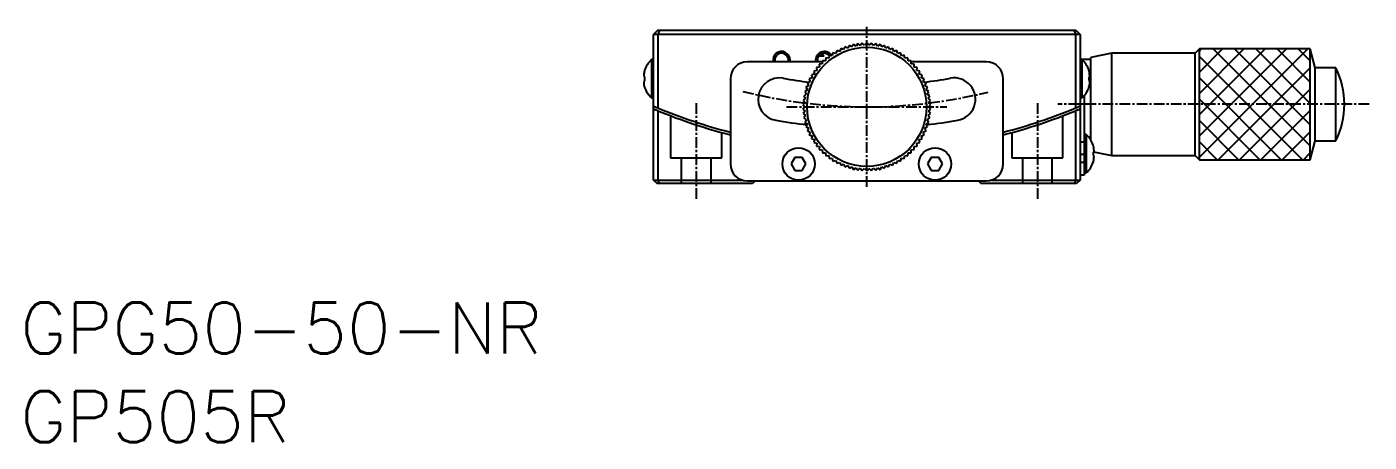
# Model space of a CAD drawing. Extents: x 67 to 419, y 49 to 289.
# Drawn here: x 66.8 to 224.2, y 48.6 to 97.4 of the extents above; entities that cross this region are included whole.
import ezdxf

# ---------------------------------------------------------------- set-up
doc = ezdxf.new("R2010")
doc.units = 0
doc.linetypes.add('CENTER', pattern=[2, 1.25, -0.25, 0.25, -0.25])
doc.layers.get('0').update_dxf_attribs({"linetype": 'CONTINUOUS'})
doc.layers.add('CENTER', color=1, linetype='CENTER')
doc.styles.add('ｽﾀｲﾙ1', font='txt.shx', dxfattribs={"bigfont": 'bigfont.shx'})

msp = doc.modelspace()

# ---------------------------------------------------------------- linework, layer by layer
at = {"color": 7, "linetype": 'CONTINUOUS'}
for p, q in [((140.77, 97), (140.27, 96.5)), ((140.27, 88.08), (140.27, 96.5)), ((140.77, 96.5), (140.27, 96.5)), ((140.77, 97), (140.97, 97)), ((140.97, 97), (140.77, 96.5)), ((189.77, 96.5), (140.77, 96.5)), ((140.77, 96.5), (140.77, 87.87)), ((140.97, 97), (189.56, 97)), ((189.56, 97), (189.77, 97)), ((189.56, 97), (189.77, 96.5)), ((189.77, 97), (190.27, 96.5)), ((189.77, 87.87), (189.77, 96.5)), ((190.27, 96.5), (189.77, 96.5)), ((190.27, 96.5), (190.27, 88.08)), ((161.75, 94.62), (161.64, 94.28)), ((162.09, 94.52), (161.75, 94.62)), ((162.22, 94.85), (162.09, 94.52)), ((162.55, 94.72), (162.22, 94.85)), ((162.7, 95.05), (162.55, 94.72)), ((163.03, 94.9), (162.7, 95.05)), ((163.2, 95.21), (163.03, 94.9)), ((163.51, 95.03), (163.2, 95.21)), ((163.71, 95.33), (163.51, 95.03)), ((164.01, 95.14), (163.71, 95.33)), ((164.22, 95.43), (164.01, 95.14)), ((164.51, 95.21), (164.22, 95.43)), ((164.74, 95.48), (164.51, 95.21)), ((165.01, 95.25), (164.74, 95.48)), ((165.27, 95.5), (165.01, 95.25)), ((165.52, 95.25), (165.27, 95.5)), ((165.79, 95.48), (165.52, 95.25)), ((166.02, 95.21), (165.79, 95.48)), ((166.31, 95.43), (166.02, 95.21)), ((166.53, 95.14), (166.31, 95.43)), ((166.83, 95.33), (166.53, 95.14)), ((167.02, 95.03), (166.83, 95.33)), ((167.33, 95.21), (167.02, 95.03)), ((167.51, 94.9), (167.33, 95.21)), ((167.83, 95.05), (167.51, 94.9)), ((167.98, 94.72), (167.83, 95.05)), ((168.32, 94.85), (167.98, 94.72)), ((168.45, 94.52), (168.32, 94.85)), ((168.79, 94.62), (168.45, 94.52)), ((168.89, 94.28), (168.79, 94.62)), ((204.27, 94.8), (203.77, 94.3)), ((217.86, 92.6), (217.27, 94.8)), ((140.04, 93.55), (140.04, 91.3)), ((140.27, 93.55), (140.04, 93.55)), ((160.05, 93.3), (151.27, 93.3)), ((159.64, 94), (160.26, 94)), ((160.05, 93.04), (159.69, 93.02)), ((159.69, 93.02), (159.71, 92.66)), ((160.06, 94.19), (159.98, 94.25)), ((160.06, 93.39), (160.05, 93.04)), ((160.17, 94.1), (160.06, 94.19)), ((160.41, 93.39), (160.06, 93.39)), ((160.26, 94), (160.17, 94.1)), ((160.45, 93.74), (160.41, 93.39)), ((160.8, 93.71), (160.45, 93.74)), ((160.86, 94.07), (160.8, 93.71)), ((161.21, 94.01), (160.86, 94.07)), ((161.29, 94.36), (161.21, 94.01)), ((161.64, 94.28), (161.29, 94.36)), ((169.24, 94.36), (168.89, 94.28)), ((169.32, 94.01), (169.24, 94.36)), ((169.67, 94.07), (169.32, 94.01)), ((169.73, 93.71), (169.67, 94.07)), ((170.09, 93.74), (169.73, 93.71)), ((170.12, 93.39), (170.09, 93.74)), ((170.48, 93.39), (170.12, 93.39)), ((170.48, 93.04), (170.48, 93.39)), ((179.27, 93.3), (170.48, 93.3)), ((170.84, 93.02), (170.48, 93.04)), ((170.82, 92.66), (170.84, 93.02)), ((191.52, 93.55), (190.27, 93.55)), ((190.5, 93.55), (190.27, 93.55)), ((190.5, 93.55), (190.5, 91.3)), ((194.02, 94.3), (191.52, 93.8)), ((191.52, 88.3), (191.52, 93.8)), ((194.02, 88.3), (194.02, 94.3)), ((203.77, 94.3), (194.02, 94.3)), ((203.77, 88.3), (203.77, 94.3)), ((139.13, 91.72), (139.14, 91.61)), ((139.14, 91.61), (139.19, 91.51)), ((139.19, 91.51), (139.22, 91.5)), ((139.22, 92.31), (139.22, 92.3)), ((139.22, 91.5), (139.22, 91.36)), ((139.22, 91.36), (139.22, 91.23)), ((140.04, 91.3), (140.04, 89.05)), ((149.27, 91.3), (149.27, 81.3)), ((158.86, 91.4), (158.53, 91.29)), ((159.12, 91.84), (158.77, 91.75)), ((158.77, 91.75), (158.86, 91.4)), ((159.4, 92.26), (159.05, 92.19)), ((159.05, 92.19), (159.12, 91.84)), ((159.71, 92.66), (159.36, 92.62)), ((159.36, 92.62), (159.4, 92.26)), ((171.18, 92.62), (170.82, 92.66)), ((171.13, 92.26), (171.18, 92.62)), ((171.48, 92.19), (171.13, 92.26)), ((171.42, 91.84), (171.48, 92.19)), ((171.76, 91.75), (171.42, 91.84)), ((171.67, 91.4), (171.76, 91.75)), ((172.01, 91.29), (171.67, 91.4)), ((181.27, 81.3), (181.27, 91.3)), ((190.5, 91.3), (190.5, 89.05)), ((191.32, 92.31), (191.31, 92.3)), ((191.34, 91.51), (191.31, 91.5)), ((191.31, 91.5), (191.32, 91.36)), ((191.32, 91.36), (191.32, 91.23)), ((191.39, 91.61), (191.34, 91.51)), ((191.41, 91.72), (191.39, 91.61)), ((217.86, 88.3), (217.86, 92.6)), ((220.27, 92.6), (217.86, 92.6)), ((220.27, 88.3), (220.27, 92.6)), ((139.15, 91.01), (139.13, 90.88)), ((139.22, 91.1), (139.15, 91.01)), ((139.22, 91.23), (139.22, 91.1)), ((139.22, 90.3), (139.22, 90.29)), ((158.3, 90), (157.99, 89.81)), ((157.99, 89.81), (158.17, 89.51)), ((158.45, 90.48), (158.13, 90.32)), ((158.13, 90.32), (158.3, 90)), ((158.64, 90.95), (158.31, 90.81)), ((158.31, 90.81), (158.45, 90.48)), ((158.53, 91.29), (158.64, 90.95)), ((171.89, 90.95), (172.01, 91.29)), ((172.22, 90.81), (171.89, 90.95)), ((172.08, 90.48), (172.22, 90.81)), ((172.4, 90.32), (172.08, 90.48)), ((172.24, 90), (172.4, 90.32)), ((172.54, 89.81), (172.24, 90)), ((172.36, 89.51), (172.54, 89.81)), ((191.32, 91.23), (191.31, 91.1)), ((191.31, 91.1), (191.38, 91.01)), ((191.31, 90.3), (191.32, 90.29)), ((191.38, 91.01), (191.41, 90.88)), ((140.04, 89.05), (140.27, 89.05)), ((158.03, 88.5), (157.77, 88.26)), ((157.77, 88.26), (158.02, 88)), ((158.09, 89.01), (157.81, 88.78)), ((157.81, 88.78), (158.03, 88.5)), ((158.17, 89.51), (157.88, 89.3)), ((157.88, 89.3), (158.09, 89.01)), ((172.65, 89.3), (172.36, 89.51)), ((172.45, 89.01), (172.65, 89.3)), ((172.73, 88.78), (172.45, 89.01)), ((172.5, 88.5), (172.73, 88.78)), ((172.76, 88.26), (172.5, 88.5)), ((172.52, 88), (172.76, 88.26)), ((190.27, 89.05), (190.5, 89.05)), ((190.77, 89.33), (190.77, 83.9)), ((191.52, 84.13), (191.52, 88.3)), ((194.02, 82.3), (194.02, 88.3)), ((203.77, 82.3), (203.77, 88.3)), ((204.27, 81.8), (204.27, 88.3)), ((217.27, 81.8), (217.27, 88.3)), ((217.86, 84), (217.86, 88.3)), ((220.27, 84), (220.27, 88.3)), ((140.27, 87.76), (140.27, 88.08)), ((140.27, 79.4), (140.27, 87.76)), ((140.77, 87.55), (140.77, 79.4)), ((158.02, 88), (157.77, 87.74)), ((157.77, 87.74), (158.03, 87.49)), ((158.03, 87.49), (157.81, 87.21)), ((157.81, 87.21), (158.09, 86.99)), ((158.09, 86.99), (157.88, 86.7)), ((157.88, 86.7), (158.17, 86.49)), ((172.36, 86.49), (172.65, 86.7)), ((172.45, 86.99), (172.73, 87.21)), ((172.65, 86.7), (172.45, 86.99)), ((172.5, 87.49), (172.76, 87.74)), ((172.73, 87.21), (172.5, 87.49)), ((172.76, 87.74), (172.52, 88)), ((189.77, 79.4), (189.77, 87.55)), ((190.27, 88.08), (190.27, 87.76)), ((190.27, 87.76), (190.27, 79.4)), ((158.17, 86.49), (157.99, 86.18)), ((157.99, 86.18), (158.3, 86)), ((158.3, 86), (158.13, 85.68)), ((158.13, 85.68), (158.45, 85.52)), ((158.45, 85.52), (158.31, 85.19)), ((158.31, 85.19), (158.64, 85.05)), ((158.64, 85.05), (158.53, 84.71)), ((171.89, 85.05), (172.22, 85.19)), ((172.01, 84.71), (171.89, 85.05)), ((172.08, 85.52), (172.4, 85.68)), ((172.22, 85.19), (172.08, 85.52)), ((172.24, 86), (172.54, 86.18)), ((172.4, 85.68), (172.24, 86)), ((172.54, 86.18), (172.36, 86.49)), ((158.53, 84.71), (158.86, 84.59)), ((158.86, 84.59), (158.77, 84.25)), ((158.77, 84.25), (159.12, 84.16)), ((159.12, 84.16), (159.05, 83.8)), ((159.05, 83.8), (159.4, 83.74)), ((159.4, 83.74), (159.36, 83.38)), ((171.13, 83.74), (171.48, 83.8)), ((171.18, 83.38), (171.13, 83.74)), ((171.42, 84.16), (171.76, 84.25)), ((171.48, 83.8), (171.42, 84.16)), ((171.67, 84.59), (172.01, 84.71)), ((171.76, 84.25), (171.67, 84.59)), ((191, 84.75), (190.77, 84.75)), ((190.77, 83.9), (190.77, 82.4)), ((191, 84.75), (191, 82.5)), ((191.82, 83.51), (191.81, 83.5)), ((217.27, 81.8), (217.86, 84)), ((217.86, 84), (220.27, 84)), ((156.83, 82.05), (156.4, 81.3)), ((157.7, 82.05), (156.83, 82.05)), ((158.13, 81.3), (157.7, 82.05)), ((159.36, 83.38), (159.71, 83.34)), ((159.71, 83.34), (159.69, 82.98)), ((159.69, 82.98), (160.05, 82.96)), ((160.05, 82.96), (160.06, 82.6)), ((160.06, 82.6), (160.41, 82.61)), ((160.41, 82.61), (160.45, 82.25)), ((160.45, 82.25), (160.8, 82.28)), ((160.8, 82.28), (160.86, 81.93)), ((160.86, 81.93), (161.21, 81.99)), ((161.21, 81.99), (161.29, 81.64)), ((169.24, 81.64), (169.32, 81.99)), ((169.32, 81.99), (169.67, 81.93)), ((169.67, 81.93), (169.73, 82.28)), ((169.73, 82.28), (170.09, 82.25)), ((170.09, 82.25), (170.12, 82.61)), ((170.12, 82.61), (170.48, 82.6)), ((170.48, 82.96), (170.84, 82.98)), ((170.48, 82.6), (170.48, 82.96)), ((170.82, 83.34), (171.18, 83.38)), ((170.84, 82.98), (170.82, 83.34)), ((172.83, 82.05), (172.4, 81.3)), ((173.7, 82.05), (172.83, 82.05)), ((174.13, 81.3), (173.7, 82.05)), ((190.77, 82.4), (190.77, 81.5)), ((191, 82.5), (191, 80.25)), ((191.84, 82.71), (191.81, 82.7)), ((191.81, 82.7), (191.82, 82.56)), ((191.82, 82.43), (191.81, 82.3)), ((191.81, 82.3), (191.88, 82.21)), ((191.82, 82.56), (191.82, 82.43)), ((191.89, 82.81), (191.84, 82.71)), ((191.85, 82.73), (194.02, 82.3)), ((191.88, 82.21), (191.91, 82.08)), ((191.91, 82.92), (191.89, 82.81)), ((194.02, 82.3), (203.77, 82.3)), ((203.77, 82.3), (204.27, 81.8)), ((156.4, 81.3), (156.83, 80.55)), ((156.83, 80.55), (157.7, 80.55)), ((157.7, 80.55), (158.13, 81.3)), ((161.29, 81.64), (161.64, 81.72)), ((161.64, 81.72), (161.75, 81.38)), ((161.75, 81.38), (162.09, 81.48)), ((162.09, 81.48), (162.22, 81.15)), ((162.22, 81.15), (162.55, 81.28)), ((162.55, 81.28), (162.7, 80.95)), ((162.7, 80.95), (163.03, 81.1)), ((163.03, 81.1), (163.2, 80.79)), ((163.2, 80.79), (163.51, 80.96)), ((163.51, 80.96), (163.71, 80.66)), ((163.71, 80.66), (164.01, 80.86)), ((164.01, 80.86), (164.22, 80.57)), ((164.22, 80.57), (164.51, 80.79)), ((164.51, 80.79), (164.74, 80.52)), ((164.74, 80.52), (165.01, 80.75)), ((165.01, 80.75), (165.27, 80.5)), ((165.27, 80.5), (165.52, 80.75)), ((165.52, 80.75), (165.79, 80.52)), ((165.79, 80.52), (166.02, 80.79)), ((166.02, 80.79), (166.31, 80.57)), ((166.31, 80.57), (166.53, 80.86)), ((166.53, 80.86), (166.83, 80.66)), ((166.83, 80.66), (167.02, 80.96)), ((167.02, 80.96), (167.33, 80.79)), ((167.33, 80.79), (167.51, 81.1)), ((167.51, 81.1), (167.83, 80.95)), ((167.83, 80.95), (167.98, 81.28)), ((167.98, 81.28), (168.32, 81.15)), ((168.32, 81.15), (168.45, 81.48)), ((168.45, 81.48), (168.79, 81.38)), ((168.79, 81.38), (168.89, 81.72)), ((168.89, 81.72), (169.24, 81.64)), ((172.4, 81.3), (172.83, 80.55)), ((172.83, 80.55), (173.7, 80.55)), ((173.7, 80.55), (174.13, 81.3)), ((190.77, 81.5), (190.77, 80)), ((191.81, 81.5), (191.82, 81.49)), ((140.27, 79.4), (140.67, 79)), ((140.27, 79.4), (140.77, 79.4)), ((140.93, 79), (140.67, 79)), ((140.77, 79.4), (150.64, 79.4)), ((140.77, 79.4), (140.93, 79)), ((151.87, 79), (140.93, 79)), ((151.27, 79.3), (179.27, 79.3)), ((152.17, 79.3), (151.87, 79)), ((178.37, 79.3), (178.67, 79)), ((189.6, 79), (178.67, 79)), ((179.89, 79.4), (189.77, 79.4)), ((189.77, 79.4), (189.6, 79)), ((189.87, 79), (189.6, 79)), ((189.77, 79.4), (190.27, 79.4)), ((190.27, 79.4), (189.87, 79)), ((190.77, 80), (190.27, 80)), ((190.77, 80.25), (191, 80.25))]:
    msp.add_line(p, q, dxfattribs=at)
at = {"color": 3, "linetype": 'CONTINUOUS'}
for p, q in [((204.27, 88.3), (204.27, 94.8)), ((217.27, 94.8), (204.27, 94.8)), ((204.27, 94.59), (204.47, 94.8)), ((204.27, 92.09), (206.97, 94.8)), ((204.27, 89.59), (209.47, 94.8)), ((204.27, 87.09), (211.97, 94.8)), ((204.27, 84.59), (214.47, 94.8)), ((204.27, 82.09), (216.97, 94.8)), ((205.87, 94.8), (217.27, 83.41)), ((208.37, 94.8), (217.27, 85.91)), ((210.87, 94.8), (217.27, 88.41)), ((213.37, 94.8), (217.27, 90.91)), ((215.87, 94.8), (217.27, 93.41)), ((217.27, 88.3), (217.27, 94.8)), ((204.27, 93.91), (216.37, 81.8)), ((204.27, 91.41), (213.87, 81.8)), ((206.47, 81.8), (217.27, 92.59)), ((208.97, 81.8), (217.27, 90.09)), ((204.27, 88.91), (211.37, 81.8)), ((142.27, 86.95), (142.27, 82)), ((188.27, 82), (188.27, 86.95)), ((211.47, 81.8), (217.27, 87.59)), ((204.27, 86.41), (208.87, 81.8)), ((213.97, 81.8), (217.27, 85.09)), ((148.27, 82), (148.27, 84.99)), ((182.27, 84.99), (182.27, 82)), ((190.27, 83.9), (190.77, 83.9)), ((204.27, 83.91), (206.37, 81.8)), ((142.27, 82), (148.27, 82)), ((143.52, 82), (143.52, 79)), ((147.02, 79), (147.02, 82)), ((182.27, 82), (188.27, 82)), ((183.52, 82), (183.52, 79)), ((187.02, 79), (187.02, 82)), ((190.77, 82.4), (190.27, 82.4)), ((216.47, 81.8), (217.27, 82.59)), ((190.27, 81.5), (190.77, 81.5)), ((204.27, 81.8), (217.27, 81.8))]:
    msp.add_line(p, q, dxfattribs=at)
at = {"color": 7, "linetype": 'CONTINUOUS'}
for centre, radius in [((165.27, 88), 7), ((157.27, 81.3), 1.9), ((173.27, 81.3), 1.9)]:
    msp.add_circle(centre, radius, dxfattribs=at)
at = {"color": 3, "linetype": 'CONTINUOUS'}
for centre, start, end in [((155.27, 93.5), 0, 191.537), ((160.27, 93.5), 31.7986, 191.537), ((155.27, 93.5), 348.463, 0)]:
    msp.add_arc(centre, 1, start, end, dxfattribs=at)
at = {"color": 7, "linetype": 'CONTINUOUS'}
for centre, radius, start, end in [((142.09, 91.3), 3.05, 132.4359, 160.7203), ((151.27, 91.3), 2, 90, 180), ((155.27, 93.5), 0.8, 345.5225, 180), ((155.27, 93.5), 0.8, 180, 194.4775), ((160.27, 93.5), 0.8, 43.9383, 180), ((160.27, 93.5), 0.8, 180, 194.4775), ((160.27, 93.5), 0.8, 42.7156, 43.9383), ((179.27, 91.3), 2, 360, 90), ((188.44, 91.3), 3.05, 19.2797, 47.5641), ((140.74, 91.75), 1.61, 160.0715, 181.1708), ((155.02, 88.9), 2.5, 80.0356, 260), ((165.27, 147), 56.5, 259.9984, 263.1874), ((165.27, 147), 56.5, 276.8384, 279.9987), ((175.51, 88.9), 2.5, 280, 100.0289), ((189.79, 91.75), 1.61, 358.8292, 19.9285), ((211.52, 88.3), 9.75, 333.8162, 26.1838), ((140.7, 90.84), 1.58, 178.3988, 200.1653), ((142.09, 91.3), 3.05, 199.2795, 227.5641), ((188.44, 91.3), 3.05, 312.4359, 340.7205), ((189.83, 90.84), 1.58, 339.8347, 1.6012), ((165.27, 147), 64, 247.0066, 247.492), ((165.27, 147), 64.3, 247.12, 247.6027), ((165.27, 147), 64, 247.492, 255.5225), ((165.27, 147), 64.3, 247.6027, 255.5915), ((165.27, 147), 64, 284.4775, 292.508), ((165.27, 147), 64.3, 284.4085, 292.3973), ((165.27, 147), 64, 292.508, 292.9934), ((165.27, 147), 64.3, 292.3973, 292.88), ((165.27, 147), 61.5, 260, 263.4485), ((165.27, 147), 61.5, 276.548, 280), ((188.94, 82.5), 3.05, 19.2797, 47.5641), ((190.29, 82.95), 1.61, 358.8292, 19.9285), ((190.33, 82.04), 1.58, 339.8347, 1.6012), ((151.27, 81.3), 2, 180, 270), ((179.27, 81.3), 2, 270, 0), ((188.94, 82.5), 3.05, 312.4359, 340.7205)]:
    msp.add_arc(centre, radius, start, end, dxfattribs=at)
at = {"layer": 'CENTER', "color": 1, "linetype": 'CENTER'}
for p, q in [((165.27, 78.6), (165.27, 97.4)), ((145.27, 88.45), (145.27, 77)), ((185.27, 88.45), (185.27, 77)), ((224.17, 88.3), (187.67, 88.3)), ((155.87, 88), (174.67, 88))]:
    msp.add_line(p, q, dxfattribs=at)
msp.add_arc((165.27, 147), 59, 255.753, 283.9476, dxfattribs=at)

# ---------------------------------------------------------------- texts
at = {"color": 7, "linetype": 'CONTINUOUS', "style": 'ｽﾀｲﾙ1'}
for s, p in [('GPG50-50-NR', (66.01, 59.03)), ('GP505R', (66.01, 48.64))]:
    msp.add_text(s, height=6, dxfattribs=at).set_placement(p)

doc.saveas('drawing.dxf')
